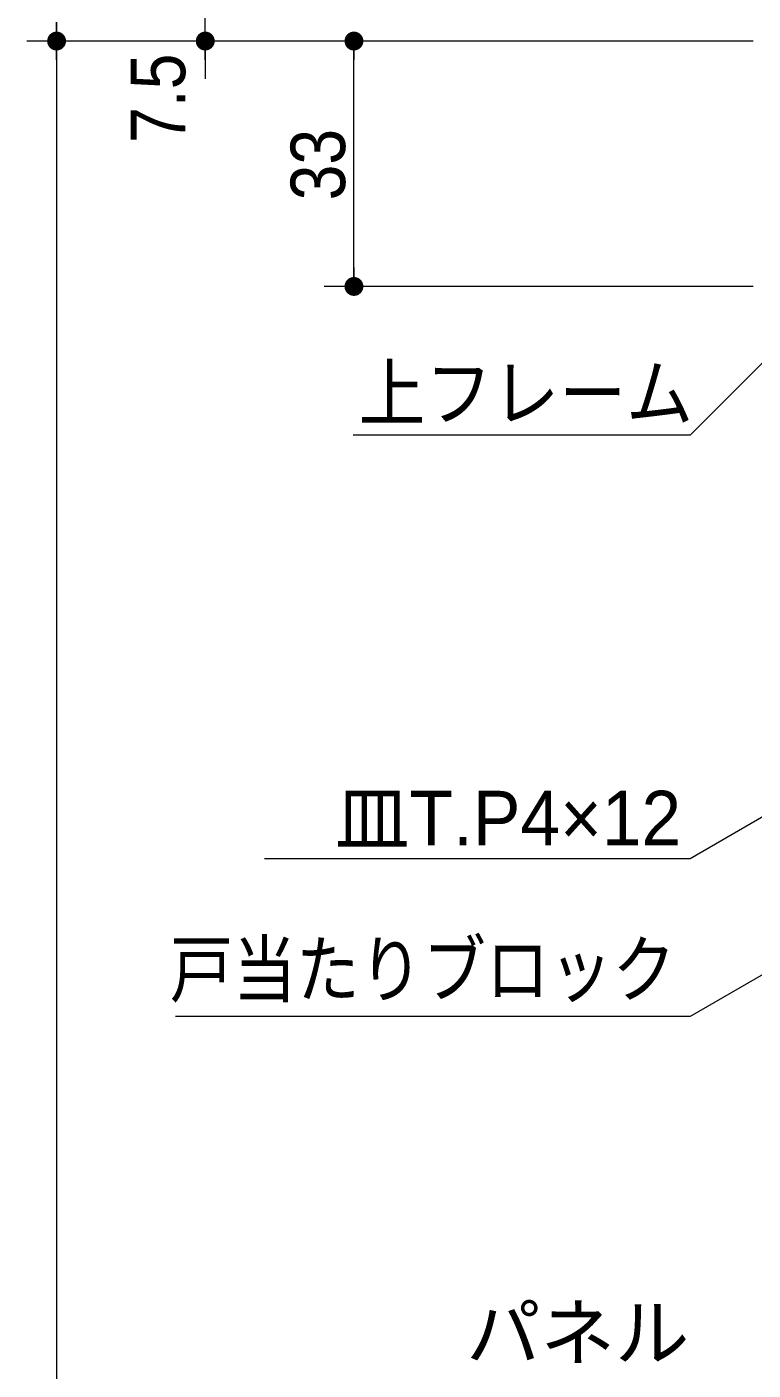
# Model space of a CAD drawing. Units: millimetres, scale not verified. Extents: x -6062 to 6062, y -3045 to 3045.
# Drawn here: x 182 to 671, y -96 to 807 of the extents above; entities that cross this region are included whole.
import ezdxf
from ezdxf.enums import TextEntityAlignment as Align

# ---------------------------------------------------------------- set-up
doc = ezdxf.new("R2010")
doc.units = ezdxf.units.MM
doc.header["$LTSCALE"] = 20
doc.header["$PDMODE"] = 32
doc.header["$PDSIZE"] = 10
for name, color, linetype, lineweight in [('0-1_2寸法-2', 7, 'Continuous', 15), ('0-2_0', 7, 'Continuous', 25), ('0-4_2寸法-1', 7, 'Continuous', 15), ('0-5_2寸法-3', 7, 'Continuous', 15)]:
    doc.layers.add(name, color=color, linetype=linetype, lineweight=lineweight)
doc.layers.add('0-3_Defpoints', color=7, linetype='Continuous')
doc.styles.add('ＭＳ Ｐゴシック', font='')
doc.styles.get('ＭＳ Ｐゴシック').set_extended_font_data('MS PGothic')

# ---------------------------------------------------------------- blocks, each defined once
blk = doc.blocks.new('_Dot')
at = {"layer": '0-2_0'}
blk.add_line((-10, 0), (-20, 0), dxfattribs=at)
for points in [[(0, 0), (-10, 0), (-9.92, 1.25)], [(0, 0), (-9.92, -1.25), (-10, 0)], [(0, 0), (-9.92, 1.25), (-9.69, 2.49)], [(0, 0), (-9.69, -2.49), (-9.92, -1.25)], [(0, 0), (-9.69, 2.49), (-9.3, 3.68)], [(0, 0), (-9.3, -3.68), (-9.69, -2.49)], [(0, 0), (-9.3, 3.68), (-8.76, 4.82)], [(0, 0), (-8.76, -4.82), (-9.3, -3.68)], [(0, 0), (-8.76, 4.82), (-8.09, 5.88)], [(0, 0), (-8.09, -5.88), (-8.76, -4.82)], [(0, 0), (-8.09, 5.88), (-7.29, 6.85)], [(0, 0), (-7.29, -6.85), (-8.09, -5.88)], [(0, 0), (-7.29, 6.85), (-6.37, 7.71)], [(0, 0), (-6.37, -7.71), (-7.29, -6.85)], [(0, 0), (-6.37, 7.71), (-5.36, 8.44)], [(0, 0), (-5.36, -8.44), (-6.37, -7.71)], [(0, 0), (-5.36, 8.44), (-4.26, 9.05)], [(0, 0), (-4.26, -9.05), (-5.36, -8.44)], [(0, 0), (-4.26, 9.05), (-3.09, 9.51)], [(0, 0), (-3.09, -9.51), (-4.26, -9.05)], [(0, 0), (-3.09, 9.51), (-1.87, 9.82)], [(0, 0), (-1.87, -9.82), (-3.09, -9.51)], [(0, 0), (-1.87, 9.82), (-0.63, 9.98)], [(0, 0), (-0.63, -9.98), (-1.87, -9.82)], [(0, 0), (-0.63, 9.98), (0.63, 9.98)], [(0, 0), (0.63, -9.98), (-0.63, -9.98)], [(0, 0), (0.63, 9.98), (1.87, 9.82)], [(0, 0), (1.87, 9.82), (3.09, 9.51)], [(0, 0), (3.09, 9.51), (4.26, 9.05)], [(0, 0), (4.26, 9.05), (5.36, 8.44)], [(0, 0), (5.36, 8.44), (6.37, 7.71)], [(0, 0), (6.37, 7.71), (7.29, 6.85)], [(0, 0), (7.29, 6.85), (8.09, 5.88)], [(0, 0), (8.09, 5.88), (8.76, 4.82)], [(0, 0), (8.76, 4.82), (9.3, 3.68)], [(0, 0), (9.3, 3.68), (9.69, 2.49)], [(0, 0), (9.69, 2.49), (9.92, 1.25)], [(0, 0), (9.92, 1.25), (10, 0)], [(0, 0), (1.87, -9.82), (0.63, -9.98)], [(0, 0), (3.09, -9.51), (1.87, -9.82)], [(0, 0), (4.26, -9.05), (3.09, -9.51)], [(0, 0), (5.36, -8.44), (4.26, -9.05)], [(0, 0), (6.37, -7.71), (5.36, -8.44)], [(0, 0), (7.29, -6.85), (6.37, -7.71)], [(0, 0), (8.09, -5.88), (7.29, -6.85)], [(0, 0), (8.76, -4.82), (8.09, -5.88)], [(0, 0), (9.3, -3.68), (8.76, -4.82)], [(0, 0), (9.69, -2.49), (9.3, -3.68)], [(0, 0), (9.92, -1.25), (9.69, -2.49)], [(0, 0), (10, 0), (9.92, -1.25)]]:
    blk.add_solid(points, dxfattribs=at)

msp = doc.modelspace()

# ---------------------------------------------------------------- linework, layer by layer
at = {"layer": '0-1_2寸法-2'}
for p, q in [((302.18, 797.5), (302.18, 835)), ((382.18, 797.5), (282.18, 797.5)), ((302.18, 784.79), (302.18, 772.08))]:
    msp.add_line(p, q, dxfattribs=at)
at = {"layer": '0-3_Defpoints'}
for p in [(302.18, 797.5), (402.18, 797.5)]:
    msp.add_point(p, dxfattribs=at)
at = {"layer": '0-4_2寸法-1'}
for p, q in [((282.18, 797.5), (182.18, 797.5)), ((282.18, 797.5), (182.18, 797.5)), ((670.68, 797.5), (382.18, 797.5)), ((202.18, 784.79), (202.18, -1927.29)), ((402.18, 645.21), (402.18, 784.79)), ((670.68, 632.5), (382.18, 632.5))]:
    msp.add_line(p, q, dxfattribs=at)
at = {"layer": '0-5_2寸法-3'}
for points in [[(728.43, 632.5), (628.43, 532.5), (401.55, 532.5)], [(837.62, 368.89), (628.43, 247.73), (342.13, 247.73)], [(870.68, 281.56), (628.43, 141.7), (282.13, 141.7)]]:
    msp.add_lwpolyline(points, dxfattribs=at)

# ---------------------------------------------------------------- block references
at = {"layer": '0-1_2寸法-2', "xscale": 0.6356201, "yscale": 0.6356201, "rotation": 90}
msp.add_blockref('_Dot', (302.18, 797.5), dxfattribs=at)
at = {"layer": '0-4_2寸法-1', "xscale": 0.6356201, "yscale": 0.6356201}
for p, rotation in [((202.18, 797.5), 270), ((202.18, 797.5), 90), ((402.18, 797.5), 90), ((402.18, 632.5), 270)]:
    msp.add_blockref('_Dot', p, dxfattribs=dict(at, rotation=rotation))

# ---------------------------------------------------------------- texts
at = {"layer": '0-1_2寸法-2', "style": 'ＭＳ Ｐゴシック', "width": 0.9}
msp.add_text('7.5', height=36.66, rotation=90, dxfattribs=at).set_placement((299.7, 729.05), align=Align.BOTTOM_LEFT)
at = {"layer": '0-4_2寸法-1', "style": 'ＭＳ Ｐゴシック', "width": 0.9}
msp.add_text('33', height=36.66, rotation=90, dxfattribs=at).set_placement((407.24, 690.41), align=Align.BOTTOM_LEFT)
at = {"layer": '0-5_2寸法-3', "style": 'ＭＳ Ｐゴシック'}
for s, height, width, p in [('上フレーム', 36.66, 0.9, (405.21, 531.59)), ('戸当たりブロック', 36.69, 0.85, (278.28, 144.08))]:
    msp.add_text(s, height=height, dxfattribs=dict(at, width=width)).set_placement(p, align=Align.BOTTOM_LEFT)
for s, p in [('皿T.P4×12', (389.45, 245.67)), ('パネル', (477.63, -100.3))]:
    msp.add_text(s, height=36.69, dxfattribs=at).set_placement(p, align=Align.BOTTOM_LEFT)

doc.saveas('drawing.dxf')
